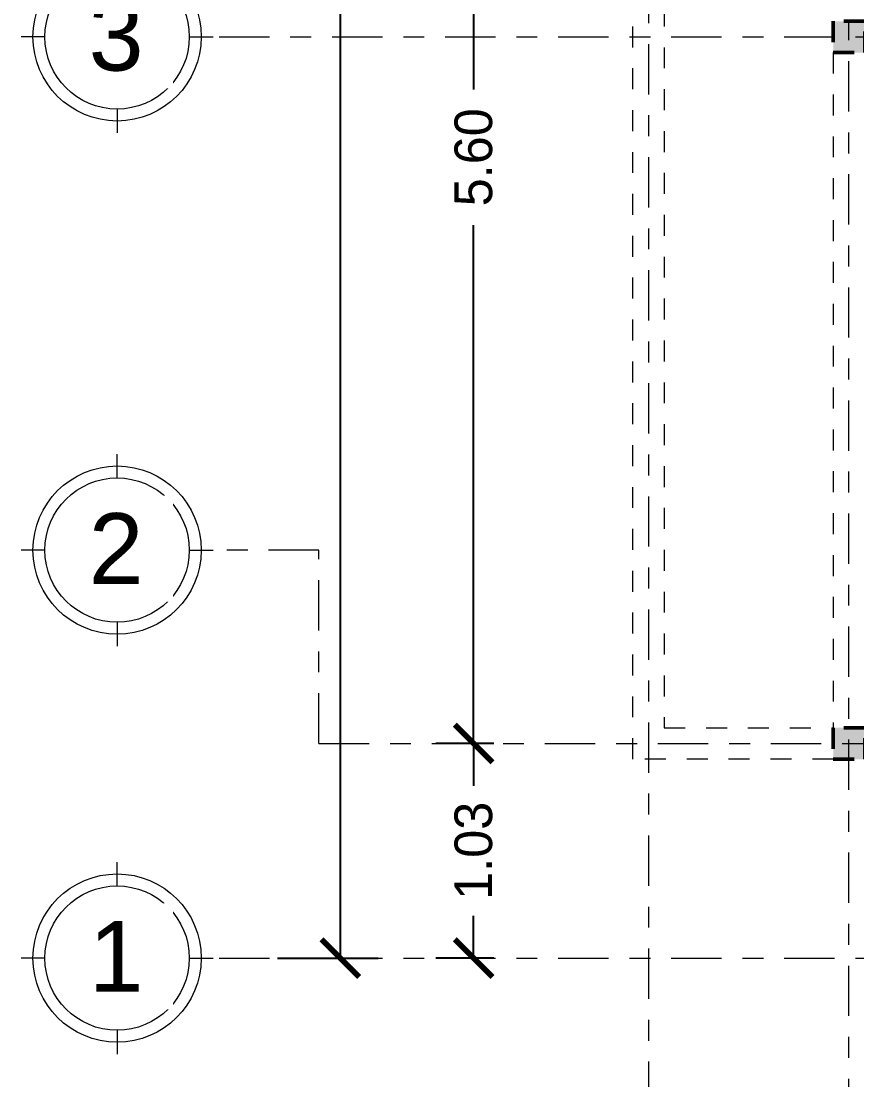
# Model space of a CAD drawing. Header units: millimetres. Extents: x -9559 to 23034, y -7226 to 22400.
# Drawn here: x 322.07 to 326.07, y 39.14 to 44.2 of the extents above; entities that cross this region are included whole.
import ezdxf

# ---------------------------------------------------------------- set-up
doc = ezdxf.new("R2010")
doc.units = ezdxf.units.MM
doc.header["$LTSCALE"] = 0.02
doc.linetypes.add('ACAD_ISO10W100', pattern=[18, 12, -3, 0, -3])
doc.linetypes.add('DASHED2', pattern=[0.375, 0.25, -0.125])
for name, color, linetype, lineweight in [('A-ANNO-DIMS', 251, 'Continuous', 9), ('S-GRID', 253, 'ACAD_ISO10W100', 5), ('S-GRID-IDEN', 253, 'Continuous', 9)]:
    doc.layers.add(name, color=color, linetype=linetype, lineweight=lineweight)
doc.layers.add('IH-PLANO BASE', color=250, linetype='DASHED2', lineweight=5, transparency=0.55)
doc.styles.add('Arial_6', font='arial.ttf', dxfattribs={"height": 0.3375})
doc.styles.get("Standard").update_dxf_attribs({"font": 'GOTHIC.TTF'})
doc.dimstyles.get("Standard").update_dxf_attribs({"dimtxt": 0.18, "dimasz": 0.18, "dimexe": 0.18, "dimexo": 0.0625, "dimgap": 0.09, "dimtad": 0, "dimzin": 3, "dimdsep": 46, "dimtxsty": 'Standard', "dimblk": 'ARCHTICK', "dimcen": 0.09, "dimadec": 0, "dimazin": 0, "dimtfac": 1, "dimtofl": 0, "dimtmove": 0, "dimatfit": 3, "dimldrblk": 'ARCHTICK', "dimfxl": 1, "dimtolj": 1, "dimtzin": 0, "dimarcsym": 0})

# ---------------------------------------------------------------- blocks, each defined once
blk = doc.blocks.new('Hormigón-Cuadrado-Pilar - Columna 15x15-644438-Nivel 2')
at = {"layer": 'IH-PLANO BASE'}
blk.add_hatch(color=256, dxfattribs=at).paths.add_polyline_path([(0.075, -0.075), (0.075, 0.075), (-0.075, 0.075), (-0.075, -0.075)])
at = {"layer": 'IH-PLANO BASE', "lineweight": 50}
for p, q in [((0.075, 0.075), (-0.075, 0.075)), ((-0.075, 0.075), (-0.075, -0.075)), ((0.075, -0.075), (0.075, 0.075)), ((-0.075, -0.075), (0.075, -0.075))]:
    blk.add_line(p, q, dxfattribs=at)
blk = doc.blocks.new('_ArchTick')
at = {"color": 0, "linetype": 'ByBlock', "const_width": 0.15}
blk.add_lwpolyline([(-0.5, -0.5), (0.5, 0.5)], dxfattribs=at)
blk = doc.blocks.new('*D505')
at = {"layer": 'A-ANNO-DIMS', "color": 0, "lineweight": -2, "transparency": 16777216}
for p, q in [((323.2986, 56.4759), (323.779, 56.4759)), ((323.599, 56.4759), (323.599, 48.4801)), ((323.599, 39.7259), (323.599, 47.7218)), ((323.2986, 39.7259), (323.779, 39.7259))]:
    blk.add_line(p, q, dxfattribs=at)
at = {"layer": 'A-ANNO-DIMS', "color": 0, "lineweight": -2, "transparency": 16777216, "xscale": 0.18, "yscale": 0.18, "zscale": 0.18}
for p, rotation in [((323.599, 56.4759), 90), ((323.599, 39.7259), 270)]:
    blk.add_blockref('_ArchTick', p, dxfattribs=dict(at, rotation=rotation))
at = {"layer": 'A-ANNO-DIMS', "color": 0, "transparency": 16777216, "insert": (323.599, 48.1009), "char_height": 0.18, "attachment_point": 5, "rotation": 90}
blk.add_mtext('\\A1;16.75', dxfattribs=at)
blk = doc.blocks.new('Rejilla - Extremo inicial de rejilla - Círculo-11506-Nivel 2')
at = {"ltscale": 0.2}
for p, q in [((0, 0.004596), (0, 0.006111)), ((-0.004596, 0), (-0.006111, 0)), ((0.004596, 0), (0.006111, 0)), ((0, -0.004596), (0, -0.006111))]:
    blk.add_line(p, q, dxfattribs=at)
for radius in [0.005359, 0.004596]:
    blk.add_circle((0, 0), radius, dxfattribs=at)
blk = doc.blocks.new('*D528')
at = {"layer": 'A-ANNO-DIMS', "color": 0, "lineweight": -2, "transparency": 16777216}
for p, q in [((324.3321, 46.3509), (324.0555, 46.3509)), ((324.2355, 46.3509), (324.2355, 43.8748)), ((324.2355, 40.7509), (324.2355, 43.227)), ((324.3321, 40.7509), (324.0555, 40.7509))]:
    blk.add_line(p, q, dxfattribs=at)
at = {"layer": 'A-ANNO-DIMS', "color": 0, "lineweight": -2, "transparency": 16777216, "xscale": 0.18, "yscale": 0.18, "zscale": 0.18}
for p, rotation in [((324.2355, 46.3509), 90), ((324.2355, 40.7509), 270)]:
    blk.add_blockref('_ArchTick', p, dxfattribs=dict(at, rotation=rotation))
at = {"layer": 'A-ANNO-DIMS', "color": 0, "transparency": 16777216, "insert": (324.2355, 43.5509), "char_height": 0.18, "width": 1.992936, "attachment_point": 5, "rotation": 90}
blk.add_mtext('\\A1;5.60', dxfattribs=at)
blk = doc.blocks.new('*D529')
at = {"layer": 'A-ANNO-DIMS', "color": 0, "lineweight": -2, "transparency": 16777216}
for p, q in [((324.3321, 40.7509), (324.0555, 40.7509)), ((324.2355, 40.7509), (324.2355, 40.5488)), ((324.2355, 39.7259), (324.2355, 39.9281)), ((324.3321, 39.7259), (324.0555, 39.7259))]:
    blk.add_line(p, q, dxfattribs=at)
at = {"layer": 'A-ANNO-DIMS', "color": 0, "lineweight": -2, "transparency": 16777216, "xscale": 0.18, "yscale": 0.18, "zscale": 0.18}
for p, rotation in [((324.2355, 40.7509), 90), ((324.2355, 39.7259), 270)]:
    blk.add_blockref('_ArchTick', p, dxfattribs=dict(at, rotation=rotation))
at = {"layer": 'A-ANNO-DIMS', "color": 0, "transparency": 16777216, "insert": (324.2355, 40.2384), "char_height": 0.18, "width": 1.992936, "attachment_point": 5, "rotation": 90}
blk.add_mtext('\\A1;1.03', dxfattribs=at)

msp = doc.modelspace()

# ---------------------------------------------------------------- linework, layer by layer
at = {"layer": 'IH-PLANO BASE', "lineweight": 15}
for p, q in [((324.9963, 40.6759), (324.9963, 46.4259)), ((325.1463, 46.2759), (325.1463, 40.8259)), ((325.1463, 40.8259), (325.9539, 40.8259)), ((325.9539, 40.6759), (324.9963, 40.6759))]:
    msp.add_line(p, q, dxfattribs=at)
at = {"layer": 'IH-PLANO BASE'}
msp.add_line((325.9539, 44.0509), (325.9539, 40.8259), dxfattribs=at)
at = {"layer": 'S-GRID'}
for p, q in [((326.0289, 37.2895), (326.0289, 59.6876)), ((325.0713, 59.2113), (325.0713, 37.7658)), ((323.02, 44.1259), (337.5054, 44.1259)), ((323.4963, 41.6745), (323.02, 41.6745)), ((323.4963, 40.7509), (323.4963, 41.6745)), ((323.4963, 40.7509), (337.0038, 40.7509)), ((323.02, 39.7259), (337.5054, 39.7259))]:
    msp.add_line(p, q, dxfattribs=at)

# ---------------------------------------------------------------- block references
at = {"layer": 'IH-PLANO BASE'}
for p in [(326.0289, 44.1259), (326.0289, 40.7509)]:
    msp.add_blockref('Hormigón-Cuadrado-Pilar - Columna 15x15-644438-Nivel 2', p, dxfattribs=at)
at = {"layer": 'S-GRID-IDEN', "xscale": 74.99999999999996, "yscale": 74.99999999999996, "zscale": 74.99999999999996}
for p, rotation in [((322.5325, 44.1259), 269.9999999999994), ((322.5325, 41.6745), 269.9999999999995), ((322.5325, 39.7259), 269.9999999999994)]:
    msp.add_blockref('Rejilla - Extremo inicial de rejilla - Círculo-11506-Nivel 2', p, dxfattribs=dict(at, rotation=rotation))

# ---------------------------------------------------------------- dimensions: what is measured, and where the dimension line sits
at = {"layer": 'A-ANNO-DIMS'}
for base, p1, p2, picture, middle in [((323.599, 56.4759), (323.2361, 39.7259), (323.2361, 56.4759), '*D505', (323.599, 48.1009)), ((324.2355, 40.7509), (324.3946, 46.3509), (324.3946, 40.7509), '*D528', (324.2355, 43.5509)), ((324.2354755341, 39.7259459149), (324.3945745599, 40.7509459149), (324.3945745599, 39.7259459149), '*D529', (324.2354755341, 40.2384459149))]:
    dim = msp.add_linear_dim(base=base, p1=p1, p2=p2, angle=90, dimstyle='Standard', dxfattribs=at)
    dim.commit()
    dim.dimension.update_dxf_attribs({"geometry": picture, "text_midpoint": middle})

# ---------------------------------------------------------------- next in the draw order: texts
at = {"layer": 'S-GRID-IDEN', "char_height": 0.3375, "width": 0.318671, "attachment_point": 1, "style": 'Arial_6', "bg_fill": 3, "box_fill_scale": 1.25, "bg_fill_color": 256, "bg_fill_true_color": 13158600, "bg_fill_transparency": 0}
for s, insert in [('3', (322.3967, 44.3024)), ('2', (322.3967, 41.8509)), ('1', (322.3967, 39.9024))]:
    msp.add_mtext(s, dxfattribs=dict(at, insert=insert))

doc.saveas('drawing.dxf')
